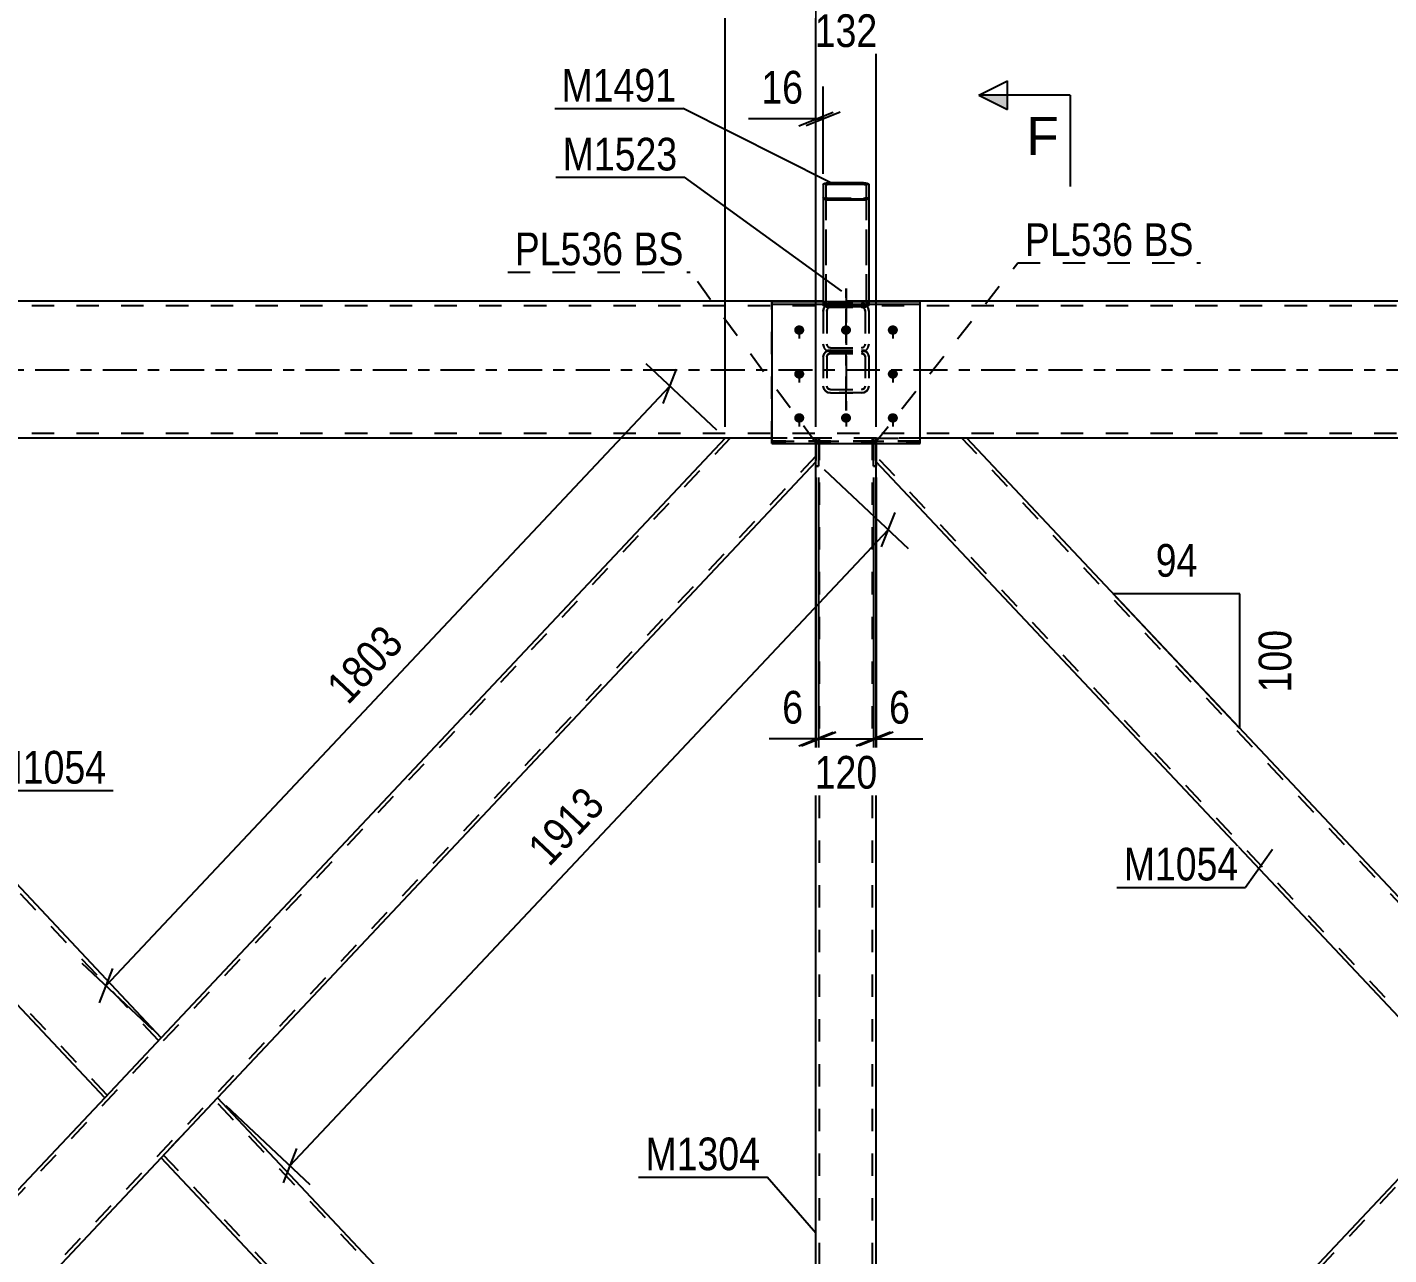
# Model space of a CAD drawing. Header units: millimetres. Extents: x -93 to 748, y -457 to 137.
# Drawn here: x 147.3 to 266.5, y -77.6 to 30 of the extents above; entities that cross this region are included whole.
import ezdxf

# ---------------------------------------------------------------- set-up
doc = ezdxf.new("R2010")
doc.units = ezdxf.units.MM
doc.linetypes.add('DXK_LINE_DOT2', pattern=[3.9198, 1.9599, -1.9599])
doc.linetypes.add('DXK_LINE_DOT3', pattern=[5.9187, 2.979, -0.9799, 0.9799, -0.9799])
doc.styles.add('Arial', font='ARIAL.TTF', dxfattribs={"height": 0.2})
doc.styles.add('Arial Narrow', font='ARIALN.TTF', dxfattribs={"height": 0.2})

# ---------------------------------------------------------------- blocks, each defined once
blk = doc.blocks.new('Part-761532223-1427 - 1399')
at = {"color": 2, "linetype": 'Continuous'}
for p, q in [((217.04, 16.23), (217, 16.16)), ((217, 16.16), (217, 5.95)), ((217.14, 16.28), (217.04, 16.23)), ((217.3, 16.32), (217.14, 16.28)), ((217.24, 16.16), (217.26, 16.19)), ((217.24, 16.16), (217.24, 15.05)), ((217.26, 16.19), (217.31, 16.22)), ((217.48, 16.33), (217.3, 16.32)), ((217.31, 16.22), (217.39, 16.24)), ((217.39, 16.24), (217.48, 16.25)), ((217.48, 16.33), (220.52, 16.33)), ((217.48, 16.25), (220.52, 16.25)), ((220.7, 16.32), (220.52, 16.33)), ((220.52, 16.25), (220.61, 16.24)), ((220.61, 16.24), (220.69, 16.22)), ((220.69, 16.22), (220.74, 16.19)), ((220.86, 16.28), (220.7, 16.32)), ((220.74, 16.19), (220.76, 16.16)), ((220.76, 16.16), (220.76, 15.05)), ((220.96, 16.23), (220.86, 16.28)), ((221, 16.16), (220.96, 16.23)), ((221, 16.16), (221, 5.95)), ((217, 15.05), (217.04, 14.99)), ((217.04, 14.99), (217.14, 14.93)), ((217.14, 14.93), (217.3, 14.89)), ((217.26, 15.02), (217.24, 15.05)), ((217.31, 14.99), (217.26, 15.02)), ((217.3, 14.89), (217.48, 14.88)), ((217.39, 14.97), (217.31, 14.99)), ((217.48, 14.97), (217.39, 14.97)), ((217.48, 14.97), (220.52, 14.97)), ((217.48, 14.88), (220.52, 14.88)), ((220.61, 14.97), (220.52, 14.97)), ((220.52, 14.88), (220.7, 14.89)), ((220.69, 14.99), (220.61, 14.97)), ((220.74, 15.02), (220.69, 14.99)), ((220.7, 14.89), (220.86, 14.93)), ((220.76, 15.05), (220.74, 15.02)), ((220.86, 14.93), (220.96, 14.99)), ((220.96, 14.99), (221, 15.05))]:
    blk.add_line(p, q, dxfattribs=at)
at = {"color": 7, "linetype": 'DXK_LINE_DOT2'}
for p, q in [((217.24, 15.05), (217.24, 5.69)), ((220.76, 15.05), (220.76, 5.69)), ((221, 6), (217, 6)), ((217, 5.95), (217, 5.69)), ((217, 5.83), (217.24, 5.83)), ((217.04, 5.62), (217, 5.69)), ((217.14, 5.56), (217.04, 5.62)), ((217.3, 5.53), (217.14, 5.56)), ((217.24, 5.69), (217.26, 5.65)), ((217.26, 5.65), (217.31, 5.63)), ((217.48, 5.51), (217.3, 5.53)), ((217.31, 5.63), (217.39, 5.61)), ((217.39, 5.61), (217.48, 5.6)), ((217.48, 5.6), (220.52, 5.6)), ((220.52, 5.51), (217.48, 5.51)), ((220.52, 5.6), (220.61, 5.61)), ((220.7, 5.53), (220.52, 5.51)), ((220.61, 5.61), (220.69, 5.63)), ((220.69, 5.63), (220.74, 5.65)), ((220.86, 5.56), (220.7, 5.53)), ((220.74, 5.65), (220.76, 5.69)), ((220.76, 5.83), (221, 5.83)), ((220.96, 5.62), (220.86, 5.56)), ((221, 5.69), (220.96, 5.62)), ((221, 5.95), (221, 5.69))]:
    blk.add_line(p, q, dxfattribs=at)
blk = doc.blocks.new('Part-761532223-1442 - 1399')
at = {"color": 2, "linetype": 'Continuous'}
for p, q in [((217, 16.22), (217.04, 16.29)), ((217, 16.22), (217, 6)), ((217.04, 16.29), (217.14, 16.35)), ((217.14, 16.35), (217.3, 16.38)), ((217.3, 16.38), (217.48, 16.4)), ((217.48, 16.4), (220.52, 16.4)), ((220.52, 16.4), (220.7, 16.38)), ((220.7, 16.38), (220.86, 16.35)), ((220.86, 16.35), (220.96, 16.29)), ((220.96, 16.29), (221, 16.22)), ((221, 16.22), (221, 16.16))]:
    blk.add_line(p, q, dxfattribs=at)
at = {"color": 7, "linetype": 'DXK_LINE_DOT2'}
for p, q in [((217.26, 16.26), (217.24, 16.22)), ((217.24, 16.22), (217.24, 5.68)), ((217.31, 16.28), (217.26, 16.26)), ((217.39, 16.3), (217.31, 16.28)), ((217.48, 16.31), (217.39, 16.3)), ((217.48, 16.31), (220.52, 16.31)), ((220.61, 16.3), (220.52, 16.31)), ((220.69, 16.28), (220.61, 16.3)), ((220.74, 16.26), (220.69, 16.28)), ((220.76, 16.22), (220.74, 16.26)), ((220.76, 16.22), (220.76, 5.68)), ((221, 16.16), (221, 5.68)), ((217.04, 15.05), (217, 15.12)), ((217.14, 14.99), (217.04, 15.05)), ((217.3, 14.95), (217.14, 14.99)), ((217.24, 15.12), (217.26, 15.08)), ((217.26, 15.08), (217.31, 15.05)), ((217.48, 14.94), (217.3, 14.95)), ((217.31, 15.05), (217.39, 15.04)), ((217.39, 15.04), (217.48, 15.03)), ((217.48, 15.03), (220.52, 15.03)), ((217.48, 14.94), (220.52, 14.94)), ((220.52, 15.03), (220.61, 15.04)), ((220.7, 14.95), (220.52, 14.94)), ((220.61, 15.04), (220.69, 15.05)), ((220.69, 15.05), (220.74, 15.08)), ((220.86, 14.99), (220.7, 14.95)), ((220.74, 15.08), (220.76, 15.12)), ((220.96, 15.05), (220.86, 14.99)), ((221, 15.12), (220.96, 15.05)), ((221, 6), (217, 6)), ((217, 6), (217, 5.68)), ((217, 5.83), (217.24, 5.83)), ((217, 5.68), (217.04, 5.61)), ((217.04, 5.61), (217.14, 5.56)), ((217.14, 5.56), (217.3, 5.52)), ((217.26, 5.65), (217.24, 5.68)), ((217.31, 5.62), (217.26, 5.65)), ((217.3, 5.52), (217.48, 5.51)), ((217.39, 5.6), (217.31, 5.62)), ((217.48, 5.59), (217.39, 5.6)), ((220.52, 5.59), (217.48, 5.59)), ((220.52, 5.51), (217.48, 5.51)), ((220.61, 5.6), (220.52, 5.59)), ((220.52, 5.51), (220.7, 5.52)), ((220.69, 5.62), (220.61, 5.6)), ((220.74, 5.65), (220.69, 5.62)), ((220.7, 5.52), (220.86, 5.56)), ((220.76, 5.68), (220.74, 5.65)), ((220.76, 5.83), (221, 5.83)), ((220.86, 5.56), (220.96, 5.61)), ((220.96, 5.61), (221, 5.68))]:
    blk.add_line(p, q, dxfattribs=at)
blk = doc.blocks.new('Part-761532223-1516 - 1399')
at = {"color": 7, "linetype": 'DXK_LINE_DOT2'}
for p, q in [((216.6, -6), (216.36, -6)), ((216.36, -6.48), (216.36, -6)), ((216.6, -6.48), (216.6, -6))]:
    blk.add_line(p, q, dxfattribs=at)
at = {"color": 2, "linetype": 'Continuous'}
for p, q in [((216.36, -8.46), (216.36, -6.48)), ((216.6, -6.48), (216.6, -8.46)), ((216.6, -8.46), (216.36, -8.46))]:
    blk.add_line(p, q, dxfattribs=at)
blk = doc.blocks.new('Bolt-761532223-1487 - 1399')
at = {"color": 1, "linetype": 'DXK_LINE_DOT2'}
for p, q in [((214.9, 3.87), (214.9, 2.74)), ((219, 3.87), (219, 2.74)), ((223.1, 3.87), (223.1, 2.74)), ((214.9, 0.02), (214.9, -1.12)), ((223.1, 0.02), (223.1, -1.12)), ((214.9, -3.83), (214.9, -4.97)), ((219, -3.83), (219, -4.97)), ((223.1, -3.83), (223.1, -4.97))]:
    blk.add_line(p, q, dxfattribs=at)
blk = doc.blocks.new('Bolt-761532223-1488 - 1399')
at = {"linetype": 'Continuous'}
for points in [[(214.9, 3.89), (214.99, 3.88), (215.08, 3.85), (215.16, 3.81), (215.23, 3.75), (215.28, 3.68), (215.32, 3.6), (215.34, 3.52), (215.34, 3.43), (215.32, 3.35), (215.28, 3.27), (215.23, 3.2), (215.16, 3.14), (215.08, 3.1), (214.99, 3.07), (214.9, 3.06), (214.81, 3.07), (214.72, 3.1), (214.64, 3.14), (214.57, 3.2), (214.52, 3.27), (214.48, 3.35), (214.46, 3.43), (214.46, 3.52), (214.48, 3.6), (214.52, 3.68), (214.57, 3.75), (214.64, 3.81), (214.72, 3.85), (214.81, 3.88)], [(219, 3.89), (219.09, 3.88), (219.18, 3.85), (219.26, 3.81), (219.33, 3.75), (219.38, 3.68), (219.42, 3.6), (219.44, 3.52), (219.44, 3.43), (219.42, 3.35), (219.38, 3.27), (219.33, 3.2), (219.26, 3.14), (219.18, 3.1), (219.09, 3.07), (219, 3.06), (218.91, 3.07), (218.82, 3.1), (218.74, 3.14), (218.67, 3.2), (218.62, 3.27), (218.58, 3.35), (218.56, 3.43), (218.56, 3.52), (218.58, 3.6), (218.62, 3.68), (218.67, 3.75), (218.74, 3.81), (218.82, 3.85), (218.91, 3.88)], [(223.1, 3.89), (223.19, 3.88), (223.28, 3.85), (223.36, 3.81), (223.43, 3.75), (223.48, 3.68), (223.52, 3.6), (223.54, 3.52), (223.54, 3.43), (223.52, 3.35), (223.48, 3.27), (223.43, 3.2), (223.36, 3.14), (223.28, 3.1), (223.19, 3.07), (223.1, 3.06), (223.01, 3.07), (222.92, 3.1), (222.84, 3.14), (222.77, 3.2), (222.72, 3.27), (222.68, 3.35), (222.66, 3.43), (222.66, 3.52), (222.68, 3.6), (222.72, 3.68), (222.77, 3.75), (222.84, 3.81), (222.92, 3.85), (223.01, 3.88)], [(214.9, 0.04), (214.99, 0.03), (215.08, 0), (215.16, -0.04), (215.23, -0.1), (215.28, -0.17), (215.32, -0.25), (215.34, -0.33), (215.34, -0.42), (215.32, -0.5), (215.28, -0.58), (215.23, -0.65), (215.16, -0.71), (215.08, -0.75), (214.99, -0.78), (214.9, -0.79), (214.81, -0.78), (214.72, -0.75), (214.64, -0.71), (214.57, -0.65), (214.52, -0.58), (214.48, -0.5), (214.46, -0.42), (214.46, -0.33), (214.48, -0.25), (214.52, -0.17), (214.57, -0.1), (214.64, -0.04), (214.72, 0), (214.81, 0.03)], [(223.1, 0.04), (223.19, 0.03), (223.28, 0), (223.36, -0.04), (223.43, -0.1), (223.48, -0.17), (223.52, -0.25), (223.54, -0.33), (223.54, -0.42), (223.52, -0.5), (223.48, -0.58), (223.43, -0.65), (223.36, -0.71), (223.28, -0.75), (223.19, -0.78), (223.1, -0.79), (223.01, -0.78), (222.92, -0.75), (222.84, -0.71), (222.77, -0.65), (222.72, -0.58), (222.68, -0.5), (222.66, -0.42), (222.66, -0.33), (222.68, -0.25), (222.72, -0.17), (222.77, -0.1), (222.84, -0.04), (222.92, 0), (223.01, 0.03)], [(214.9, -3.82), (214.99, -3.82), (215.08, -3.85), (215.16, -3.89), (215.23, -3.95), (215.28, -4.02), (215.32, -4.1), (215.34, -4.19), (215.34, -4.27), (215.32, -4.36), (215.28, -4.44), (215.23, -4.51), (215.16, -4.56), (215.08, -4.61), (214.99, -4.63), (214.9, -4.64), (214.81, -4.63), (214.72, -4.61), (214.64, -4.56), (214.57, -4.51), (214.52, -4.44), (214.48, -4.36), (214.46, -4.27), (214.46, -4.19), (214.48, -4.1), (214.52, -4.02), (214.57, -3.95), (214.64, -3.89), (214.72, -3.85), (214.81, -3.82)], [(219, -3.82), (219.09, -3.82), (219.18, -3.85), (219.26, -3.89), (219.33, -3.95), (219.38, -4.02), (219.42, -4.1), (219.44, -4.19), (219.44, -4.27), (219.42, -4.36), (219.38, -4.44), (219.33, -4.51), (219.26, -4.56), (219.18, -4.61), (219.09, -4.63), (219, -4.64), (218.91, -4.63), (218.82, -4.61), (218.74, -4.56), (218.67, -4.51), (218.62, -4.44), (218.58, -4.36), (218.56, -4.27), (218.56, -4.19), (218.58, -4.1), (218.62, -4.02), (218.67, -3.95), (218.74, -3.89), (218.82, -3.85), (218.91, -3.82)], [(223.1, -3.82), (223.19, -3.82), (223.28, -3.85), (223.36, -3.89), (223.43, -3.95), (223.48, -4.02), (223.52, -4.1), (223.54, -4.19), (223.54, -4.27), (223.52, -4.36), (223.48, -4.44), (223.43, -4.51), (223.36, -4.56), (223.28, -4.61), (223.19, -4.63), (223.1, -4.64), (223.01, -4.63), (222.92, -4.61), (222.84, -4.56), (222.77, -4.51), (222.72, -4.44), (222.68, -4.36), (222.66, -4.27), (222.66, -4.19), (222.68, -4.1), (222.72, -4.02), (222.77, -3.95), (222.84, -3.89), (222.92, -3.85), (223.01, -3.82)]]:
    blk.add_hatch(color=1, dxfattribs=at).paths.add_polyline_path(points)
at = {"color": 1, "linetype": 'Continuous'}
for p, q in [((214.9, 3.87), (214.9, 2.74)), ((219, 3.87), (219, 2.74)), ((223.1, 3.87), (223.1, 2.74)), ((214.9, 0.02), (214.9, -1.12)), ((223.1, 0.02), (223.1, -1.12)), ((214.9, -3.83), (214.9, -4.97)), ((219, -3.83), (219, -4.97)), ((223.1, -3.83), (223.1, -4.97))]:
    blk.add_line(p, q, dxfattribs=at)
blk = doc.blocks.new('Part-761532223-1501 - 1399')
at = {"color": 7, "linetype": 'DXK_LINE_DOT2'}
for p, q in [((216.36, -6), (216.6, -6)), ((216.36, -6), (216.36, -8.46)), ((216.6, -6), (216.6, -8.46)), ((216.36, -8.46), (216.6, -8.46))]:
    blk.add_line(p, q, dxfattribs=at)
blk = doc.blocks.new('Part-761532223-1602 - 1399')
at = {"color": 2, "linetype": 'Continuous'}
for p, q in [((217, 6), (0, 6)), ((457, 6), (221, 6)), ((208.48, -6), (109.52, -6)), ((328.48, -6), (229.52, -6))]:
    blk.add_line(p, q, dxfattribs=at)
at = {"color": 7, "linetype": 'DXK_LINE_DOT2'}
for p, q in [((221, 6), (217, 6)), ((718, 5.6), (0, 5.6)), ((718, -5.6), (0, -5.6)), ((229.52, -6), (208.48, -6))]:
    blk.add_line(p, q, dxfattribs=at)
at = {"color": 7, "linetype": 'DXK_LINE_DOT3'}
blk.add_line((0, 0), (718, 0), dxfattribs=at)
blk = doc.blocks.new('Part-761532223-1670 - 1399')
at = {"color": 2, "linetype": 'Continuous'}
for p, q in [((159, -69.05), (163.94, -63.8)), ((216.36, -119.54), (163.94, -63.8)), ((208.42, -121.6), (159, -69.05)), ((208.48, -121.6), (216.36, -121.6)), ((216.36, -121.6), (216.36, -120.47))]:
    blk.add_line(p, q, dxfattribs=at)
at = {"color": 7, "linetype": 'DXK_LINE_DOT2'}
for p, q in [((216.36, -120), (163.72, -64.03)), ((159.22, -68.82), (159.24, -68.8)), ((208.86, -121.6), (159.22, -68.82)), ((216.36, -120.47), (216.36, -119.54)), ((208.48, -121.6), (208.42, -121.6))]:
    blk.add_line(p, q, dxfattribs=at)
blk = doc.blocks.new('Part-761532223-1680 - 1399')
at = {"color": 7, "linetype": 'DXK_LINE_DOT3'}
blk.add_line((219, 7.12), (219, -3.58), dxfattribs=at)
at = {"color": 7, "linetype": 'DXK_LINE_DOT2'}
for p, q in [((217, 5.14), (217.05, 5.41)), ((217, 5.14), (217, -1.44)), ((217.34, 5.28), (217.32, 5.14)), ((217.32, 5.14), (217.32, -1.44)), ((217.39, 5.77), (217.64, 5.83)), ((217.64, 5.49), (217.52, 5.46)), ((217.64, 5.83), (220.36, 5.83)), ((217.64, 5.49), (220.36, 5.49)), ((220.36, 5.83), (220.6, 5.77)), ((220.48, 5.46), (220.36, 5.49)), ((220.68, 5.14), (220.66, 5.28)), ((220.68, 5.14), (220.68, -1.44)), ((220.95, 5.41), (221, 5.14)), ((221, 5.14), (221, -1.44)), ((217.05, 1.99), (217, 2.25)), ((217.05, 1.35), (217, 1.12)), ((217.19, 1.55), (217.05, 1.35)), ((217.39, 1.68), (217.19, 1.55)), ((217.32, 2.25), (217.34, 2.12)), ((217.32, 1.12), (217.34, 1.24)), ((217.34, 1.24), (217.41, 1.33)), ((217.64, 1.72), (217.39, 1.68)), ((217.64, 1.57), (217.39, 1.62)), ((217.41, 1.33), (217.52, 1.4)), ((217.52, 1.94), (217.64, 1.91)), ((217.52, 1.4), (217.64, 1.42)), ((217.64, 1.91), (220.36, 1.91)), ((217.64, 1.72), (220.36, 1.72)), ((217.64, 1.57), (220.36, 1.57)), ((217.64, 1.42), (220.36, 1.42)), ((220.36, 1.91), (220.48, 1.94)), ((220.6, 1.68), (220.36, 1.72)), ((220.6, 1.62), (220.36, 1.57)), ((220.36, 1.42), (220.48, 1.4)), ((220.48, 1.4), (220.59, 1.33)), ((220.59, 1.33), (220.66, 1.24)), ((220.81, 1.55), (220.6, 1.68)), ((220.66, 2.12), (220.68, 2.25)), ((220.66, 1.24), (220.68, 1.12)), ((220.95, 1.35), (220.81, 1.55)), ((221, 2.25), (220.95, 1.99)), ((221, 1.12), (220.95, 1.35)), ((217, -1.44), (217.05, -1.67)), ((217.05, -1.67), (217.19, -1.86)), ((217.19, -1.86), (217.39, -1.99)), ((217.34, -1.55), (217.32, -1.44)), ((217.41, -1.65), (217.34, -1.55)), ((217.39, -1.99), (217.64, -2.04)), ((217.52, -1.71), (217.41, -1.65)), ((217.64, -1.74), (217.52, -1.71)), ((217.64, -1.74), (220.36, -1.74)), ((217.64, -2.04), (220.36, -2.04)), ((220.48, -1.71), (220.36, -1.74)), ((220.36, -2.04), (220.6, -1.99)), ((220.59, -1.65), (220.48, -1.71)), ((220.66, -1.55), (220.59, -1.65)), ((220.6, -1.99), (220.81, -1.86)), ((220.68, -1.44), (220.66, -1.55)), ((220.81, -1.86), (220.95, -1.67)), ((220.95, -1.67), (221, -1.44))]:
    blk.add_line(p, q, dxfattribs=at)
for centre, radius, start, end in [((217.67, 5.17), 0.662, 114.32, 159.2417), ((217.65, 5.16), 0.331, 114.32, 159.2417), ((220.35, 5.16), 0.331, 20.7583, 65.68), ((220.33, 5.17), 0.662, 20.7583, 65.68), ((217.67, 2.22), 0.662, 200.7583, 245.68), ((217.65, 2.24), 0.331, 200.7583, 245.68), ((220.35, 2.24), 0.331, 294.32, 339.2417), ((220.33, 2.22), 0.662, 294.32, 339.2417)]:
    blk.add_arc(centre, radius, start, end, dxfattribs=at)
blk = doc.blocks.new('Part-761532223-1710 - 1399')
at = {"color": 7, "linetype": 'DXK_LINE_DOT2'}
for p, q in [((221.64, -6), (216.36, -6)), ((216.36, -8.46), (216.36, -6)), ((216.68, -121.6), (216.68, -6)), ((221.32, -121.6), (221.32, -6)), ((221.64, -8.46), (221.64, -6)), ((216.36, -121.6), (216.36, -119.14)), ((221.64, -121.6), (221.64, -119.14)), ((221.64, -121.6), (216.36, -121.6))]:
    blk.add_line(p, q, dxfattribs=at)
at = {"color": 2, "linetype": 'Continuous'}
for p, q in [((216.36, -119.14), (216.36, -8.46)), ((221.64, -119.14), (221.64, -8.46))]:
    blk.add_line(p, q, dxfattribs=at)
blk = doc.blocks.new('Part-761532223-1760 - 1399')
at = {"color": 7, "linetype": 'DXK_LINE_DOT2'}
for p, q in [((221.64, -8.06), (221.64, -6)), ((221.64, -6), (225.5, -6)), ((229.59, -6), (228.71, -6)), ((278.78, -58.78), (229.15, -6)), ((274.28, -63.57), (221.64, -7.59)), ((278.97, -58.58), (278.56, -59.01)), ((274.28, -63.57), (274.3, -63.55))]:
    blk.add_line(p, q, dxfattribs=at)
at = {"color": 2, "linetype": 'Continuous'}
for p, q in [((229.52, -6), (225.5, -6)), ((279, -58.55), (229.59, -6)), ((274.06, -63.8), (221.64, -8.06)), ((278.56, -59.01), (274.06, -63.8)), ((278.56, -59.01), (279, -58.55))]:
    blk.add_line(p, q, dxfattribs=at)
blk = doc.blocks.new('Part-761532223-1765 - 1399')
at = {"color": 7, "linetype": 'DXK_LINE_DOT2'}
for p, q in [((328.86, -6), (221.64, -120)), ((328.48, -6), (328.42, -6)), ((336.36, -8.06), (336.36, -7.13)), ((336.36, -7.59), (229.15, -121.6)), ((279, -58.55), (274.06, -63.8)), ((283.94, -63.8), (279, -69.05)), ((221.64, -119.54), (221.64, -121.6)), ((228.71, -121.6), (229.33, -121.6)), ((229.59, -121.6), (229.52, -121.6))]:
    blk.add_line(p, q, dxfattribs=at)
at = {"color": 2, "linetype": 'Continuous'}
for p, q in [((328.42, -6), (279, -58.55)), ((336.36, -6), (328.48, -6)), ((336.36, -7.13), (336.36, -6)), ((336.36, -8.06), (283.94, -63.8)), ((274.06, -63.8), (221.64, -119.54)), ((279, -69.05), (229.59, -121.6)), ((228.71, -121.6), (221.64, -121.6)), ((229.52, -121.6), (228.71, -121.6)), ((229.52, -121.6), (229.52, -121.6))]:
    blk.add_line(p, q, dxfattribs=at)
blk = doc.blocks.new('Part-761532223-1780 - 1399')
at = {"color": 7, "linetype": 'DXK_LINE_DOT2'}
for p, q in [((208.86, -6), (101.64, -120)), ((208.48, -6), (208.42, -6)), ((216.36, -6), (212.5, -6)), ((216.36, -6.48), (216.36, -6)), ((216.36, -8.06), (216.36, -7.13)), ((216.36, -7.59), (109.15, -121.6)), ((159, -58.55), (154.06, -63.8)), ((163.94, -63.8), (159, -69.05)), ((101.64, -121.6), (101.64, -119.54)), ((108.71, -121.6), (109.33, -121.6)), ((109.59, -121.6), (109.52, -121.6))]:
    blk.add_line(p, q, dxfattribs=at)
at = {"color": 2, "linetype": 'Continuous'}
for p, q in [((208.42, -6), (159, -58.55)), ((208.48, -6), (208.48, -6)), ((212.5, -6), (208.48, -6)), ((216.36, -7.13), (216.36, -6.48)), ((216.36, -8.06), (163.94, -63.8)), ((154.06, -63.8), (101.64, -119.54)), ((159, -69.05), (109.59, -121.6)), ((108.71, -121.6), (101.64, -121.6)), ((109.52, -121.6), (108.71, -121.6)), ((109.52, -121.6), (109.52, -121.6))]:
    blk.add_line(p, q, dxfattribs=at)
blk = doc.blocks.new('Part-761532223-1785 - 1399')
at = {"color": 2, "linetype": 'Continuous'}
for p, q in [((101.64, -6), (109.52, -6)), ((159, -58.55), (109.59, -6)), ((154.06, -63.8), (101.64, -8.06)), ((158.56, -59.01), (154.06, -63.8)), ((158.56, -59.01), (159, -58.55))]:
    blk.add_line(p, q, dxfattribs=at)
at = {"color": 7, "linetype": 'DXK_LINE_DOT2'}
for p, q in [((101.64, -8.06), (101.64, -6)), ((109.59, -6), (108.71, -6)), ((158.78, -58.78), (109.15, -6)), ((154.28, -63.57), (101.64, -7.59)), ((158.97, -58.58), (158.56, -59.01)), ((154.28, -63.57), (154.3, -63.55))]:
    blk.add_line(p, q, dxfattribs=at)
blk = doc.blocks.new('Part-761532223-1797 - 1399')
at = {"color": 7, "linetype": 'DXK_LINE_DOT3'}
blk.add_line((219, -3.58), (219, 7.12), dxfattribs=at)
at = {"color": 7, "linetype": 'DXK_LINE_DOT2'}
for p, q in [((217.05, 5.41), (217, 5.14)), ((217, 5.14), (217, -1.44)), ((217.32, 5.14), (217.34, 5.28)), ((217.32, 5.14), (217.32, -1.44)), ((217.64, 5.83), (217.39, 5.77)), ((217.52, 5.46), (217.64, 5.49)), ((217.64, 5.83), (220.36, 5.83)), ((217.64, 5.49), (220.36, 5.49)), ((220.6, 5.77), (220.36, 5.83)), ((220.36, 5.49), (220.48, 5.46)), ((220.66, 5.28), (220.68, 5.14)), ((220.68, 5.14), (220.68, -1.44)), ((221, 5.14), (220.95, 5.41)), ((221, 5.14), (221, -1.44)), ((217, 2.25), (217.05, 1.99)), ((217, 1.12), (217.05, 1.35)), ((217.05, 1.35), (217.19, 1.55)), ((217.19, 1.55), (217.39, 1.68)), ((217.34, 2.12), (217.32, 2.25)), ((217.34, 1.24), (217.32, 1.12)), ((217.41, 1.33), (217.34, 1.24)), ((217.39, 1.68), (217.64, 1.72)), ((217.39, 1.62), (217.52, 1.6)), ((217.52, 1.4), (217.41, 1.33)), ((217.64, 1.91), (217.52, 1.94)), ((217.52, 1.6), (217.64, 1.57)), ((217.64, 1.42), (217.52, 1.4)), ((217.64, 1.91), (220.36, 1.91)), ((217.64, 1.72), (220.36, 1.72)), ((217.64, 1.57), (220.36, 1.57)), ((217.64, 1.42), (220.36, 1.42)), ((220.48, 1.94), (220.36, 1.91)), ((220.36, 1.72), (220.6, 1.68)), ((220.36, 1.57), (220.6, 1.62)), ((220.48, 1.4), (220.36, 1.42)), ((220.59, 1.33), (220.48, 1.4)), ((220.66, 1.24), (220.59, 1.33)), ((220.6, 1.68), (220.81, 1.55)), ((220.68, 2.25), (220.66, 2.12)), ((220.68, 1.12), (220.66, 1.24)), ((220.81, 1.55), (220.95, 1.35)), ((220.95, 1.99), (221, 2.25)), ((220.95, 1.35), (221, 1.12)), ((217.05, -1.67), (217, -1.44)), ((217.19, -1.86), (217.05, -1.67)), ((217.39, -1.99), (217.19, -1.86)), ((217.32, -1.44), (217.34, -1.55)), ((217.34, -1.55), (217.41, -1.65)), ((217.64, -2.04), (217.39, -1.99)), ((217.41, -1.65), (217.52, -1.71)), ((217.52, -1.71), (217.64, -1.74)), ((217.64, -1.74), (220.36, -1.74)), ((220.36, -2.04), (217.64, -2.04)), ((220.36, -1.74), (220.48, -1.71)), ((220.6, -1.99), (220.36, -2.04)), ((220.48, -1.71), (220.59, -1.65)), ((220.59, -1.65), (220.66, -1.55)), ((220.81, -1.86), (220.6, -1.99)), ((220.66, -1.55), (220.68, -1.44)), ((220.95, -1.67), (220.81, -1.86)), ((221, -1.44), (220.95, -1.67))]:
    blk.add_line(p, q, dxfattribs=at)
for centre, radius, start, end in [((217.67, 5.17), 0.662, 114.32, 159.2417), ((217.65, 5.16), 0.331, 114.32, 159.2417), ((220.35, 5.16), 0.331, 20.7583, 65.68), ((220.33, 5.17), 0.662, 20.7583, 65.68), ((217.67, 2.22), 0.662, 200.7583, 245.68), ((217.65, 2.24), 0.331, 200.7583, 245.68), ((220.35, 2.24), 0.331, 294.32, 339.2417), ((220.33, 2.22), 0.662, 294.32, 339.2417)]:
    blk.add_arc(centre, radius, start, end, dxfattribs=at)
blk = doc.blocks.new('Part-761532223-1868 - 1399')
at = {"color": 2, "linetype": 'Continuous'}
for p, q in [((225.5, 5.95), (212.5, 5.95)), ((212.5, 5.95), (212.5, -6.48)), ((212.5, 5.73), (225.5, 5.73)), ((225.5, -6.48), (225.5, 5.95)), ((212.5, -6.48), (225.5, -6.48))]:
    blk.add_line(p, q, dxfattribs=at)
at = {"color": 7, "linetype": 'DXK_LINE_DOT2'}
blk.add_line((212.5, -6.27), (225.5, -6.27), dxfattribs=at)
blk = doc.blocks.new('Part-761532223-1871 - 1399')
at = {"color": 7, "linetype": 'DXK_LINE_DOT2'}
for p, q in [((212.5, -6.48), (212.5, 5.95)), ((225.5, 5.95), (212.5, 5.95)), ((212.5, 5.73), (225.5, 5.73)), ((225.5, -6.48), (225.5, 5.95)), ((225.5, -6.27), (212.5, -6.27)), ((225.5, -6.48), (212.5, -6.48))]:
    blk.add_line(p, q, dxfattribs=at)
blk = doc.blocks.new('Part-761532223-1959 - 1399')
at = {"color": 7, "linetype": 'DXK_LINE_DOT2'}
for p, q in [((221.64, -6), (221.4, -6)), ((221.4, -6.48), (221.4, -6)), ((221.64, -6.48), (221.64, -6))]:
    blk.add_line(p, q, dxfattribs=at)
at = {"color": 2, "linetype": 'Continuous'}
for p, q in [((221.4, -8.46), (221.4, -6.48)), ((221.64, -6.48), (221.64, -8.46)), ((221.64, -8.46), (221.4, -8.46))]:
    blk.add_line(p, q, dxfattribs=at)
blk = doc.blocks.new('Part-761532223-1964 - 1399')
at = {"color": 7, "linetype": 'DXK_LINE_DOT2'}
for p, q in [((221.4, -6), (221.64, -6)), ((221.4, -6), (221.4, -8.46)), ((221.64, -6), (221.64, -8.46)), ((221.4, -8.46), (221.64, -8.46))]:
    blk.add_line(p, q, dxfattribs=at)
blk = doc.blocks.new('AngleDimension-761532223-2672 - 1399')
at = {"color": 7, "linetype": 'Continuous'}
for p, q in [((243.41, -20.7), (242.41, -19.64)), ((253.51, -19.64), (242.41, -19.64)), ((253.51, -31.44), (242.41, -19.64)), ((253.51, -31.44), (253.51, -19.64))]:
    blk.add_line(p, q, dxfattribs=at)
at = {"color": 0}
for points in [[(250.39, -18.74), (250.39, -14.54), (245.53, -14.54), (245.53, -18.74)], [(258.61, -22.2), (254.41, -22.2), (254.41, -28.88), (258.61, -28.88)]]:
    blk.add_wipeout(points, dxfattribs=at)
at = {"color": 3, "style": 'Arial Narrow'}
blk.add_text('94', height=2.863, dxfattribs=at).set_placement((246.13, -18.14))
blk.add_text('100', height=2.863, rotation=90.0002, dxfattribs=at).set_placement((258.01, -28.28))
blk = doc.blocks.new('StraightDimension-761532223-15011 - 1399')
at = {"color": 7, "linetype": 'Continuous'}
for p, q in [((216.36, -9.46), (216.36, -34.76)), ((216.6, -9.46), (216.6, -34.76)), ((214.86, -32.96), (217.86, -31.76)), ((218.1, -31.76), (215.1, -32.96)), ((216.36, -32.36), (212.28, -32.36)), ((216.36, -32.36), (212.28, -32.36)), ((216.36, -32.36), (216.6, -32.36))]:
    blk.add_line(p, q, dxfattribs=at)
at = {"color": 0}
blk.add_wipeout([(215.84, -31.61), (215.84, -27.41), (212.81, -27.41), (212.81, -31.61)], dxfattribs=at)
at = {"color": 3, "style": 'Arial Narrow'}
blk.add_text('6', height=2.86, dxfattribs=at).set_placement((213.41, -31.01))
blk = doc.blocks.new('StraightDimension-761532223-21863 - 1399')
at = {"color": 7, "linetype": 'Continuous'}
for p, q in [((216.36, -5), (216.36, 24.82)), ((217, 17.16), (217, 24.82)), ((216.36, 21.97), (210.46, 21.97)), ((216.36, 21.97), (210.46, 21.97)), ((214.86, 21.37), (217.86, 22.57)), ((218.5, 22.57), (215.5, 21.37)), ((216.36, 21.97), (217, 21.97))]:
    blk.add_line(p, q, dxfattribs=at)
at = {"color": 0}
blk.add_wipeout([(215.84, 22.72), (215.84, 26.92), (210.98, 26.92), (210.98, 22.72)], dxfattribs=at)
at = {"color": 3, "style": 'Arial Narrow'}
blk.add_text('16', height=2.863, dxfattribs=at).set_placement((211.58, 23.32))
blk = doc.blocks.new('StraightDimension-761532223-2060 - 1399')
at = {"color": 7, "linetype": 'Continuous'}
for p, q in [((207.69, -5.31), (201.49, 0.51)), ((202.98, -2.95), (204.16, 0.06)), ((154.15, -53.99), (203.57, -1.44)), ((158.27, -57.86), (152.08, -52.03)), ((154.74, -52.48), (153.56, -55.49))]:
    blk.add_line(p, q, dxfattribs=at)
at = {"color": 0}
blk.add_wipeout([(181.23, -24.1), (178.17, -21.22), (172.34, -27.42), (175.4, -30.3)], dxfattribs=at)
at = {"color": 3, "style": 'Arial Narrow'}
blk.add_text('1803', height=2.863, rotation=46.7591, dxfattribs=at).set_placement((175.37, -29.45))
blk = doc.blocks.new('StraightDimension-761532223-2087 - 1399')
at = {"color": 7, "linetype": 'Continuous'}
for p, q in [((217.09, -8.75), (224.45, -15.67)), ((222.11, -15.52), (223.29, -12.52)), ((170.28, -69.76), (222.7, -14.02)), ((164.67, -64.49), (172.03, -71.4)), ((170.87, -68.26), (169.69, -71.26))]:
    blk.add_line(p, q, dxfattribs=at)
at = {"color": 0}
blk.add_wipeout([(198.86, -38.28), (195.8, -35.4), (189.97, -41.6), (193.03, -44.48)], dxfattribs=at)
at = {"color": 3, "style": 'Arial Narrow'}
blk.add_text('1913', height=2.863, rotation=46.7591, dxfattribs=at).set_placement((193, -43.63))
blk = doc.blocks.new('StraightDimension-761532223-15009 - 1399')
at = {"color": 7, "linetype": 'Continuous'}
for p, q in [((221.4, -9.46), (221.4, -34.76)), ((221.64, -9.46), (221.64, -34.76)), ((219.9, -32.96), (222.9, -31.76)), ((223.14, -31.76), (220.14, -32.96)), ((221.4, -32.36), (221.64, -32.36)), ((221.64, -32.36), (225.72, -32.36)), ((221.64, -32.36), (225.72, -32.36))]:
    blk.add_line(p, q, dxfattribs=at)
at = {"color": 0}
blk.add_wipeout([(225.19, -31.61), (225.19, -27.41), (222.17, -27.41), (222.17, -31.61)], dxfattribs=at)
at = {"color": 3, "style": 'Arial Narrow'}
blk.add_text('6', height=2.86, dxfattribs=at).set_placement((222.77, -31.01))
blk = doc.blocks.new('StraightDimension-761532223-15010 - 1399')
at = {"color": 7, "linetype": 'Continuous'}
for p, q in [((216.6, -9.46), (216.6, -35.21)), ((221.4, -9.46), (221.4, -35.21)), ((215.1, -32.96), (218.1, -31.76)), ((222.9, -31.76), (219.9, -32.96)), ((216.6, -32.36), (221.4, -32.36))]:
    blk.add_line(p, q, dxfattribs=at)
at = {"color": 0}
blk.add_wipeout([(222.34, -37.31), (222.34, -33.11), (215.66, -33.11), (215.66, -37.31)], dxfattribs=at)
at = {"color": 3, "style": 'Arial Narrow'}
blk.add_text('120', height=2.863, dxfattribs=at).set_placement((216.26, -36.71))
blk = doc.blocks.new('StraightDimension-761532223-21690 - 1399')
at = {"color": 7, "linetype": 'Continuous'}
for p, q in [((221.64, -5), (221.64, 41.24)), ((328.42, -5), (328.42, 41.24)), ((223.14, 33.23), (220.14, 32.03)), ((221.64, 32.63), (328.42, 32.63)), ((326.92, 32.03), (329.92, 33.23))]:
    blk.add_line(p, q, dxfattribs=at)
at = {"color": 0}
blk.add_wipeout([(279.28, 33.38), (279.28, 37.58), (270.77, 37.58), (270.77, 33.38)], dxfattribs=at)
at = {"color": 3, "style": 'Arial Narrow'}
blk.add_text('2669', height=2.863, dxfattribs=at).set_placement((271.37, 33.98))
at = {"color": 0, "linetype": 'Continuous'}
blk.add_wipeout([(327.82, 41.84), (323.62, 41.84), (323.62, 33.33), (327.82, 33.33)], dxfattribs=at)
at = {"color": 3, "linetype": 'Continuous', "style": 'Arial Narrow'}
blk.add_text('8210', height=2.863, rotation=90.0002, dxfattribs=at).set_placement((327.22, 33.93))
blk = doc.blocks.new('StraightDimension-761532223-21691 - 1399')
at = {"color": 7, "linetype": 'Continuous'}
for p, q in [((216.36, -5), (216.36, 45.74)), ((221.64, -5), (221.64, 41.24)), ((214.86, 32.03), (217.86, 33.23)), ((216.36, 32.63), (221.64, 32.63)), ((223.14, 33.23), (220.14, 32.03))]:
    blk.add_line(p, q, dxfattribs=at)
at = {"color": 0, "linetype": 'Continuous'}
blk.add_wipeout([(221.04, 41.84), (216.84, 41.84), (216.84, 33.33), (221.04, 33.33)], dxfattribs=at)
at = {"color": 0}
blk.add_wipeout([(222.34, 27.68), (222.34, 31.88), (215.66, 31.88), (215.66, 27.68)], dxfattribs=at)
at = {"color": 3, "linetype": 'Continuous', "style": 'Arial Narrow'}
blk.add_text('5541', height=2.863, rotation=90.0002, dxfattribs=at).set_placement((220.44, 33.93))
at = {"color": 3, "style": 'Arial Narrow'}
blk.add_text('132', height=2.863, dxfattribs=at).set_placement((216.26, 28.28))
blk = doc.blocks.new('StraightDimension-761532223-21692 - 1399')
at = {"color": 7, "linetype": 'Continuous'}
for p, q in [((216.36, -5), (216.36, 45.74)), ((208.42, -5), (208.42, 41.24)), ((206.92, 32.03), (209.92, 33.23)), ((208.42, 32.63), (216.36, 32.63)), ((217.86, 33.23), (214.86, 32.03))]:
    blk.add_line(p, q, dxfattribs=at)
at = {"color": 0}
blk.add_wipeout([(215.73, 33.38), (215.73, 37.58), (209.05, 37.58), (209.05, 33.38)], dxfattribs=at)
at = {"color": 3, "style": 'Arial Narrow'}
blk.add_text('199', height=2.863, dxfattribs=at).set_placement((209.65, 33.98))
at = {"color": 0, "linetype": 'Continuous'}
blk.add_wipeout([(215.76, 46.34), (211.56, 46.34), (211.56, 37.83), (215.76, 37.83)], dxfattribs=at)
at = {"color": 3, "linetype": 'Continuous', "style": 'Arial Narrow'}
blk.add_text('5409', height=2.863, rotation=90.0002, dxfattribs=at).set_placement((215.16, 38.43))
blk = doc.blocks.new('StraightDimension-761532223-21693 - 1399')
at = {"color": 7, "linetype": 'Continuous'}
for p, q in [((101.64, -5), (101.64, 41.24)), ((208.42, -5), (208.42, 41.24)), ((103.14, 33.23), (100.14, 32.03)), ((101.64, 32.63), (208.42, 32.63)), ((206.92, 32.03), (209.92, 33.23))]:
    blk.add_line(p, q, dxfattribs=at)
at = {"color": 0}
blk.add_wipeout([(159.28, 33.38), (159.28, 37.58), (150.77, 37.58), (150.77, 33.38)], dxfattribs=at)
at = {"color": 3, "style": 'Arial Narrow'}
blk.add_text('2669', height=2.863, dxfattribs=at).set_placement((151.37, 33.98))
at = {"color": 0, "linetype": 'Continuous'}
blk.add_wipeout([(207.82, 41.84), (203.62, 41.84), (203.62, 33.33), (207.82, 33.33)], dxfattribs=at)
at = {"color": 3, "linetype": 'Continuous', "style": 'Arial Narrow'}
blk.add_text('5210', height=2.863, rotation=90.0002, dxfattribs=at).set_placement((207.22, 33.93))
blk = doc.blocks.new('Mark-761532223-1438 - 1399')
at = {"color": 30, "linetype": 'Continuous'}
for p in [(193.48, 22.9), (217.6, 16.4)]:
    blk.add_line(p, (204.74, 22.9), dxfattribs=at)
at = {"color": 0}
blk.add_wipeout([(204.14, 23.5), (204.14, 26.5), (194.08, 26.5), (194.08, 23.5)], dxfattribs=at)
blk.add_wipeout([(204.14, 23.5), (204.14, 26.5), (194.08, 26.5), (194.08, 23.5)], dxfattribs=at)
at = {"color": 3, "style": 'Arial Narrow'}
blk.add_text('M1491', height=2.863, dxfattribs=at).set_placement((194.08, 23.5))
blk = doc.blocks.new('Mark-761532223-1422 - 1399')
at = {"color": 30, "linetype": 'Continuous'}
for p in [(193.58, 16.86), (218.62, 6.87)]:
    blk.add_line(p, (204.84, 16.86), dxfattribs=at)
at = {"color": 0}
blk.add_wipeout([(204.24, 17.46), (204.24, 20.46), (194.18, 20.46), (194.18, 17.46)], dxfattribs=at)
blk.add_wipeout([(204.24, 17.46), (204.24, 20.46), (194.18, 20.46), (194.18, 17.46)], dxfattribs=at)
at = {"color": 3, "style": 'Arial Narrow'}
blk.add_text('M1523', height=2.863, dxfattribs=at).set_placement((194.18, 17.46))
blk = doc.blocks.new('Mark-761532223-1756 - 1399')
at = {"color": 30, "linetype": 'Continuous'}
for p in [(256.36, -42.03), (242.73, -45.36)]:
    blk.add_line(p, (253.98, -45.36), dxfattribs=at)
at = {"color": 0}
blk.add_wipeout([(253.38, -44.76), (253.38, -41.76), (243.33, -41.76), (243.33, -44.76)], dxfattribs=at)
blk.add_wipeout([(253.38, -44.76), (253.38, -41.76), (243.33, -41.76), (243.33, -44.76)], dxfattribs=at)
at = {"color": 3, "style": 'Arial Narrow'}
blk.add_text('M1054', height=2.863, dxfattribs=at).set_placement((243.33, -44.76))
blk = doc.blocks.new('Mark-761532223-1706 - 1399')
at = {"color": 30, "linetype": 'Continuous'}
for p in [(200.83, -70.75), (216.36, -75.66)]:
    blk.add_line(p, (212.08, -70.75), dxfattribs=at)
at = {"color": 0}
blk.add_wipeout([(211.48, -70.15), (211.48, -67.15), (201.43, -67.15), (201.43, -70.15)], dxfattribs=at)
blk.add_wipeout([(211.48, -70.15), (211.48, -67.15), (201.43, -67.15), (201.43, -70.15)], dxfattribs=at)
at = {"color": 3, "style": 'Arial Narrow'}
blk.add_text('M1304', height=2.863, dxfattribs=at).set_placement((201.43, -70.15))
blk = doc.blocks.new('Mark-761532223-1781 - 1399')
at = {"color": 30, "linetype": 'Continuous'}
for p, q in [((140.44, -39.81), (143.55, -36.87)), ((143.55, -36.87), (154.8, -36.87))]:
    blk.add_line(p, q, dxfattribs=at)
at = {"color": 0}
blk.add_wipeout([(154.2, -36.27), (154.2, -33.27), (144.15, -33.27), (144.15, -36.27)], dxfattribs=at)
blk.add_wipeout([(154.2, -36.27), (154.2, -33.27), (144.15, -33.27), (144.15, -36.27)], dxfattribs=at)
at = {"color": 3, "style": 'Arial Narrow'}
blk.add_text('M1054', height=2.863, dxfattribs=at).set_placement((144.15, -36.27))
blk = doc.blocks.new('MarkSet-761532223-13479 - 1399')
at = {"color": 30, "linetype": 'DXK_LINE_DOT2'}
for p, q in [((221.46, -6.5), (234.06, 9.37)), ((234.06, 9.37), (250.04, 9.37))]:
    blk.add_line(p, q, dxfattribs=at)
at = {"color": 0}
for points in [[(244.16, 9.97), (244.16, 12.97), (234.66, 12.97), (234.66, 9.97)], [(249.44, 9.97), (249.44, 12.97), (245.06, 12.97), (245.06, 9.97)]]:
    blk.add_wipeout(points, dxfattribs=at)
for points in [[(244.16, 9.97), (244.16, 12.97), (234.66, 12.97), (234.66, 9.97)], [(249.44, 9.97), (249.44, 12.97), (245.06, 12.97), (245.06, 9.97)]]:
    blk.add_wipeout(points, dxfattribs=at)
at = {"color": 3, "style": 'Arial Narrow'}
for s, p in [('PL536', (234.66, 9.97)), ('BS', (245.06, 9.97))]:
    blk.add_text(s, height=2.863, dxfattribs=at).set_placement(p)
blk = doc.blocks.new('MarkSet-761532223-13491 - 1399')
at = {"color": 30, "linetype": 'DXK_LINE_DOT2'}
for p in [(189.38, 8.56), (216.42, -6.5)]:
    blk.add_line(p, (205.36, 8.56), dxfattribs=at)
at = {"color": 0}
for points in [[(199.48, 9.16), (199.48, 12.16), (189.98, 12.16), (189.98, 9.16)], [(204.76, 9.16), (204.76, 12.16), (200.38, 12.16), (200.38, 9.16)]]:
    blk.add_wipeout(points, dxfattribs=at)
for points in [[(199.48, 9.16), (199.48, 12.16), (189.98, 12.16), (189.98, 9.16)], [(204.76, 9.16), (204.76, 12.16), (200.38, 12.16), (200.38, 9.16)]]:
    blk.add_wipeout(points, dxfattribs=at)
at = {"color": 3, "style": 'Arial Narrow'}
for s, p in [('PL536', (189.98, 9.16)), ('BS', (200.38, 9.16))]:
    blk.add_text(s, height=2.863, dxfattribs=at).set_placement(p)
blk = doc.blocks.new('SectionMark-761532223-27472 - 1399')
at = {"linetype": 'Continuous'}
for points in [[(233.14, 24.06), (233.14, 22.81), (230.64, 24.06)], [(233.14, -163.79), (233.14, -165.04), (230.64, -165.04)]]:
    blk.add_hatch(color=6, dxfattribs=at).paths.add_polyline_path(points)
at = {"color": 6, "linetype": 'Continuous'}
for p, q in [((230.64, 24.06), (233.14, 25.31)), ((233.14, 22.81), (233.14, 25.31)), ((238.64, 24.06), (230.64, 24.06)), ((230.64, 24.06), (233.14, 22.81)), ((238.64, 24.06), (238.64, 16.06)), ((238.64, -165.04), (238.64, -157.04)), ((230.64, -165.04), (233.14, -163.79)), ((233.14, -163.79), (233.14, -166.29)), ((238.64, -165.04), (230.64, -165.04)), ((233.14, -166.29), (230.64, -165.04))]:
    blk.add_line(p, q, dxfattribs=at)
at = {"color": 0, "linetype": 'Continuous'}
for points in [[(237.64, 18.81), (237.64, 22.31), (234.79, 22.31), (234.79, 18.81)], [(237.64, -163.29), (237.64, -159.79), (234.79, -159.79), (234.79, -163.29)]]:
    blk.add_wipeout(points, dxfattribs=at)
at = {"color": 3, "linetype": 'Continuous', "style": 'Arial'}
for p in [(234.79, 18.81), (234.79, -163.29)]:
    blk.add_text('F', height=3.34, dxfattribs=at).set_placement(p)

msp = doc.modelspace()

# ---------------------------------------------------------------- block references
for name in ['Part-761532223-1442 - 1399', 'Part-761532223-1427 - 1399', 'Part-761532223-1602 - 1399', 'Part-761532223-1680 - 1399', 'Part-761532223-1797 - 1399', 'Part-761532223-1868 - 1399', 'Part-761532223-1871 - 1399', 'Bolt-761532223-1488 - 1399', 'Bolt-761532223-1487 - 1399', 'Part-761532223-1780 - 1399', 'Part-761532223-1785 - 1399', 'Part-761532223-1516 - 1399', 'Part-761532223-1501 - 1399', 'Part-761532223-1710 - 1399', 'Part-761532223-1959 - 1399', 'Part-761532223-1964 - 1399', 'Part-761532223-1760 - 1399', 'Part-761532223-1765 - 1399', 'Part-761532223-1670 - 1399']:
    msp.add_blockref(name, (0, 0))

# ---------------------------------------------------------------- next in the draw order: block references
for name in ['StraightDimension-761532223-21690 - 1399', 'StraightDimension-761532223-21863 - 1399', 'StraightDimension-761532223-2060 - 1399', 'StraightDimension-761532223-15011 - 1399', 'AngleDimension-761532223-2672 - 1399', 'Mark-761532223-1756 - 1399']:
    msp.add_blockref(name, (0, 0))

# ---------------------------------------------------------------- next in the draw order: block references
for name in ['StraightDimension-761532223-21691 - 1399', 'StraightDimension-761532223-2087 - 1399', 'Mark-761532223-1781 - 1399']:
    msp.add_blockref(name, (0, 0))

# ---------------------------------------------------------------- next in the draw order: block references
for name in ['StraightDimension-761532223-21692 - 1399', 'MarkSet-761532223-13479 - 1399', 'StraightDimension-761532223-15009 - 1399', 'Mark-761532223-1706 - 1399']:
    msp.add_blockref(name, (0, 0))

# ---------------------------------------------------------------- next in the draw order: block references
for name in ['StraightDimension-761532223-21693 - 1399', 'SectionMark-761532223-27472 - 1399', 'StraightDimension-761532223-15010 - 1399']:
    msp.add_blockref(name, (0, 0))

# ---------------------------------------------------------------- next in the draw order: block references
msp.add_blockref('Mark-761532223-1438 - 1399', (0, 0))

# ---------------------------------------------------------------- next in the draw order: block references
msp.add_blockref('Mark-761532223-1422 - 1399', (0, 0))

# ---------------------------------------------------------------- next in the draw order: block references
msp.add_blockref('MarkSet-761532223-13491 - 1399', (0, 0))

doc.saveas('drawing.dxf')
